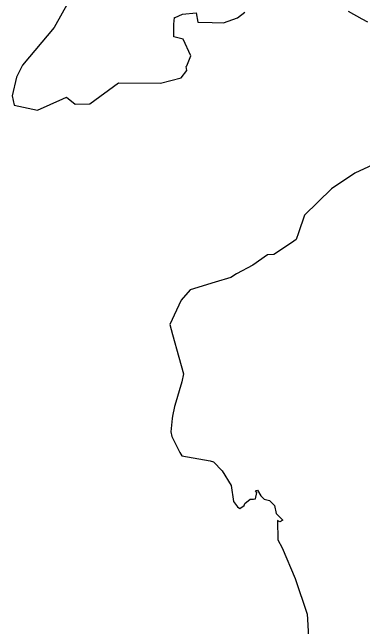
# Model space of a CAD drawing. Header units: metres. Extents: x 255476 to 378809, y 1739479 to 2227865.
# Drawn here: x 316639 to 318720, y 1865379 to 1869017 of the extents above; entities that cross this region are included whole.
import ezdxf

# ---------------------------------------------------------------- set-up
doc = ezdxf.new("R2010")
doc.units = ezdxf.units.M
doc.header["$MEASUREMENT"] = 0
doc.layers.add('DISTRICT BOUNDRY', color=86, linetype='Continuous')

msp = doc.modelspace()

# ---------------------------------------------------------------- linework, layer by layer
at = {"layer": 'DISTRICT BOUNDRY'}
for points in [[(316972, 1869079, 0), (316886.9, 1868926.2, 0), (316700.1, 1868705, 0), (316663.4, 1868633.6, 0), (316639.4, 1868522.9, 0), (316650.7, 1868468, 0), (316787.9, 1868438.8, 0), (316938.1, 1868505.4, 0), (316959.7, 1868514.2, 0), (317011.6, 1868474.2, 0), (317097.7, 1868475, 0), (317267.5, 1868598.9, 0), (317516.9, 1868597.7, 0), (317638.8, 1868630.3, 0), (317673.1, 1868672.5, 0), (317668.8, 1868695.9, 0), (317673.1, 1868700.6, 0), (317696.7, 1868759.1, 0), (317651.4, 1868857.6, 0), (317595.9, 1868872.1, 0), (317596.2, 1868924.3, 0), (317596.3, 1868946.9, 0), (317599.5, 1868985.3, 0), (317602.9, 1868986.8, 0), (317646.7, 1869006.3, 0), (317728.3, 1869013.2, 0), (317738.2, 1868959.1, 0), (317821.8, 1868956.5, 0), (317889.2, 1868954.6, 0), (317971.5, 1868983.7, 0), (318015.2, 1869018.2, 0)], [(318626.9, 1869023, 0), (318709.2, 1868978.6, 0), (318742.2, 1868961.3, 0)], [(318773.6, 1868115.4, 0), (318666.8, 1868065.1, 0), (318529.6, 1867973.1, 0), (318369.8, 1867817.4, 0), (318333.1, 1867712.8, 0), (318319.5, 1867673.2, 0), (318292.5, 1867654.8, 0), (318187.4, 1867585, 0), (318149.1, 1867582.5, 0), (318063.1, 1867521, 0), (317966.1, 1867469.9, 0), (317933.2, 1867449.2, 0), (317841.2, 1867422.1, 0), (317691.7, 1867377, 0), (317638.8, 1867314.7, 0), (317611.4, 1867256.8, 0), (317571, 1867171.1, 0), (317587.7, 1867111.8, 0), (317625.4, 1866977.4, 0), (317653.5, 1866878.5, 0), (317643.5, 1866832, 0), (317601.6, 1866691.7, 0), (317600.5, 1866687.2, 0), (317587.1, 1866630, 0), (317585.6, 1866614.4, 0), (317578.2, 1866537.1, 0), (317583.7, 1866509.2, 0), (317631.2, 1866414.6, 0), (317643.2, 1866394.8, 0), (317810.7, 1866365.1, 0), (317831, 1866359.3, 0), (317881.5, 1866305.1, 0), (317934.6, 1866219.2, 0), (317949.4, 1866125.4, 0), (317972.4, 1866093.2, 0), (317985.4, 1866082.6, 0), (318012.2, 1866100, 0), (318015.9, 1866113.5, 0), (318046.7, 1866139.3, 0), (318067.4, 1866137.7, 0), (318078.6, 1866141.3, 0), (318086, 1866178.8, 0), (318079.5, 1866188.5, 0), (318091.8, 1866192, 0), (318111.5, 1866159, 0), (318130.3, 1866138.1, 0), (318162.6, 1866130, 0), (318190.6, 1866100.7, 0), (318200.6, 1866054.5, 0), (318240.3, 1866014.8, 0), (318223.9, 1866004.3, 0), (318209.1, 1866011.7, 0), (318210.4, 1865898.8, 0), (318235.9, 1865851.6, 0), (318313.7, 1865668.8, 0), (318384.2, 1865457.6, 0), (318387.2, 1865428.2, 0), (318393.4, 1865321.4, 0)]]:
    msp.add_polyline3d(points, dxfattribs=at)

doc.saveas('drawing.dxf')
